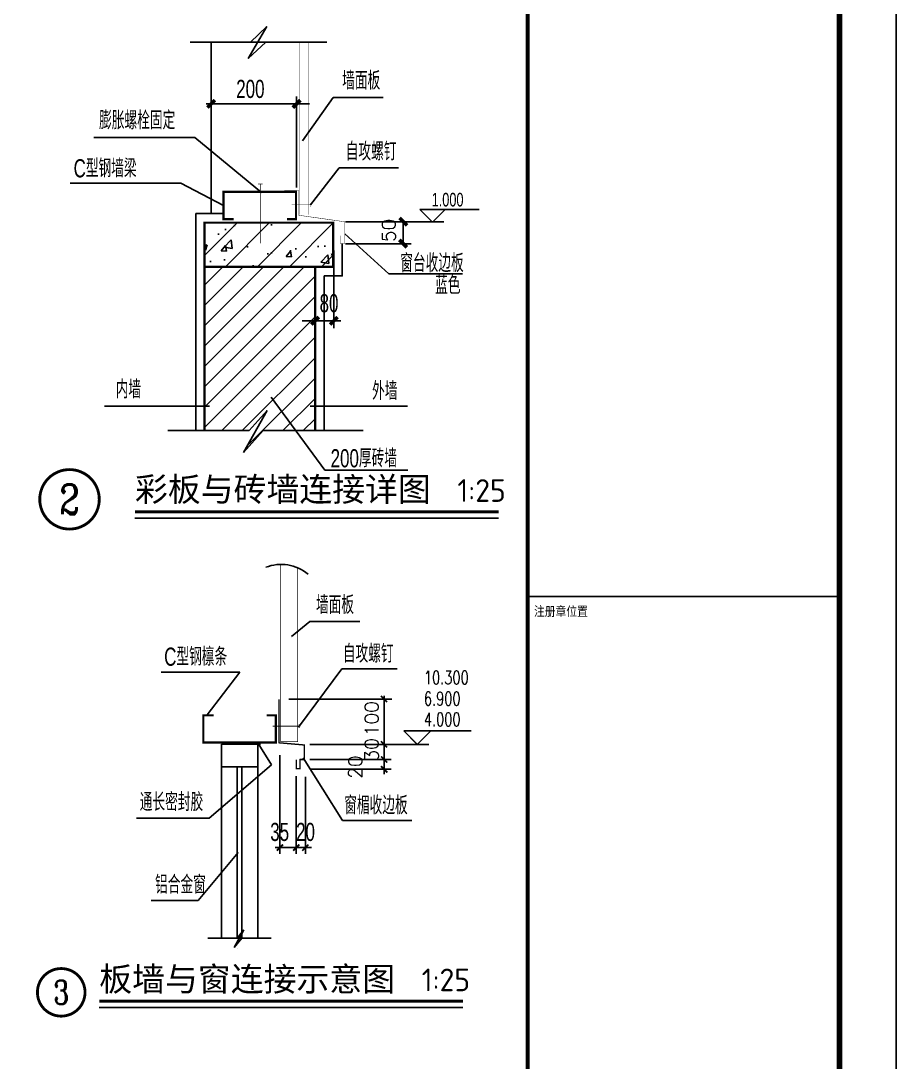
# Model space of a CAD drawing. Extents: x -21908402 to 2288787, y 79687 to 5079726.
# Drawn here: x 2233002 to 2263887, y 139991 to 176743 of the extents above; entities that cross this region are included whole.
import ezdxf
from ezdxf.enums import TextEntityAlignment as Align

# ---------------------------------------------------------------- set-up
doc = ezdxf.new("R2010")
doc.units = 0
doc.header["$LTSCALE"] = 1000
doc.layers.get('0').update_dxf_attribs({"linetype": 'CONTINUOUS'})
for name, color, linetype in [('3', 123, 'CONTINUOUS'), ('DIM_ELEV', 3, 'CONTINUOUS'), ('DIM_IDEN', 3, 'CONTINUOUS'), ('DIM_SYMB', 3, 'CONTINUOUS'), ('PP-PM-TK', 7, 'CONTINUOUS'), ('PUB_TEXT', 7, 'CONTINUOUS'), ('PUB_TITLE', 4, 'CONTINUOUS'), ('填充', 8, 'CONTINUOUS')]:
    doc.layers.add(name, color=color, linetype=linetype)
doc.styles.add('_TCH_DIM', font='SIMPLEX', dxfattribs={"bigfont": 'GBCBIG'})
doc.styles.add('_TCH_LABEL', font='COMPLEX', dxfattribs={"bigfont": 'GBCBIG'})
doc.styles.add('CHIN-1', font='')
doc.styles.add('SM', font='SIM08', dxfattribs={"width": 0.7, "height": 5, "bigfont": 'HZTXT'})
doc.styles.get("Standard").update_dxf_attribs({"font": 'tssdeng.shx', "width": 0.7, "bigfont": 'hztxt.shx'})
doc.styles.add('TQ', font='txt.shx', dxfattribs={"width": 0.8, "bigfont": 'hztxt.shx'})
doc.styles.get('CHIN-1').set_extended_font_data('SimSun')

# ---------------------------------------------------------------- blocks, each defined once
blk = doc.blocks.new('TKL')
at = {"layer": 'PP-PM-TK', "color": 4}
blk.add_line((2296643, 507447), (2307643, 507447), dxfattribs=at)
at = {"layer": 'PP-PM-TK', "color": 4, "const_width": 140}
blk.add_lwpolyline([(2296643, 547507), (2296643, 432707)], dxfattribs=at)
at = {"layer": 'PUB_TEXT', "color": 2, "style": 'TQ'}
blk.add_text('注册章位置', height=380, dxfattribs=at).set_placement((2296865, 506721))
blk = doc.blocks.new('B')
at = {"layer": '填充'}
h = blk.add_hatch(dxfattribs=at)
h.set_pattern_fill('钢筋混凝土', color=6, scale=200, style=0)
h.set_pattern_definition([(45, (0, 0), (-353.55339, 353.55339), []), (50, (0, 0), (1434.52037, -125.50427), [150, -1650]), (355, (0, 0), (-277.5027, 1504.3843), [120, -1320]), (100.4514, (119.5, -10.5), (1157.01876, 1378.8791), [127.4804, -1402.2842]), (46.1842, (0, 400), (2134.4821, -331.038), [225, -2475]), (96.6356, (177.9, 372.4), (1869.3254, 1948.2357), [191.2206, -2103.426]), (351.1842, (0, 400), (1869.3239, 1948.2372), [180, -1980]), (21, (200, 300), (1193.8141, -805.2378), [150, -1650]), (326, (200, 300), (486.6307, 1450.3001), [120, -1320]), (71.4514, (299.5, 232.9), (1680.44526, 645.061), [127.4804, -1402.2842]), (37.5, (0, 0), (24.31971, 665.78771), [0, -1304, 0, -1340, 0, -1325]), (7.5, (0, 0), (526.13907, 788.82342), [0, -764, 0, -1274, 0, -505]), (327.5, (-446, 0), (1067.64487, -45.10974), [0, -500, 0, -1560, 0, -2070]), (317.5, (-646, 0), (1166.37234, 200.20996), [0, -650, 0, -1036, 0, -1470])])
h.paths.add_polyline_path([(963356, -2486947), (960515, -2486947), (960515, -2487919), (963356, -2487919)])
at = {"layer": '3', "color": 6}
for p, q in [((961478, -2483326, 0), (961893, -2482616, 0)), ((961893, -2482616, 0), (961530, -2482963, 0)), ((960197, -2482963, 0), (963218, -2482963, 0)), ((960667, -2482963, 0), (960667, -2486747, 0)), ((961478, -2483326, 0), (961871, -2482963, 0)), ((962548, -2484162, 0), (962548, -2486174, 0)), ((962675, -2485145, 0), (963358, -2484188, 0)), ((963358, -2484188, 0), (964456, -2484188, 0)), ((960552, -2484326, 0), (962829, -2484326, 0)), ((958072, -2485069, 0), (960301, -2485069, 0)), ((961772, -2486284, 0), (960301, -2485069, 0)), ((962852, -2486556, 0), (963484, -2485739, 0)), ((963484, -2485739, 0), (964793, -2485739, 0)), ((959994, -2486074, 0), (957551, -2486074, 0)), ((960935, -2486569, 0), (959994, -2486074, 0)), ((960329, -2486747, 0), (960928, -2486747, 0)), ((960329, -2486747, 0), (960329, -2491536, 0)), ((966572, -2486654, 0), (965266, -2486654, 0)), ((965266, -2486654, 0), (965545, -2486934, 0)), ((965545, -2486934, 0), (965824, -2486654, 0)), ((963630, -2486932, 0), (965793, -2486932, 0)), ((964898, -2487409, 0), (964898, -2486932, 0)), ((964583, -2488077, 0), (963609, -2487195, 0)), ((963626, -2487411, 0), (965072, -2487411, 0)), ((963370, -2487565, 0), (963370, -2489278, 0)), ((960515, -2488326, 0), (960920, -2487921, 0)), ((960515, -2488775, 0), (961369, -2487921, 0)), ((960515, -2489224, 0), (961818, -2487921, 0)), ((960515, -2489673, 0), (962267, -2487921, 0)), ((962956, -2487921, 0), (960515, -2487921, 0)), ((960515, -2490122, 0), (962686, -2487951, 0)), ((962686, -2487951, 0), (962716, -2487921, 0)), ((960515, -2490571, 0), (962956, -2488130, 0)), ((963157, -2488121, 0), (963157, -2491536, 0)), ((966207, -2488077, 0), (964583, -2488077, 0)), ((960515, -2491020, 0), (962956, -2488579, 0)), ((960515, -2491469, 0), (962956, -2489028, 0)), ((962671, -2489111, 0), (963522, -2489111, 0)), ((960897, -2491536, 0), (962956, -2489477, 0)), ((961346, -2491536, 0), (962956, -2489926, 0)), ((961458, -2491873, 0), (962956, -2490375, 0)), ((961987, -2490800, 0), (963170, -2492409, 0)), ((962244, -2491536, 0), (962956, -2490824, 0)), ((958312, -2490995, 0), (960628, -2490995, 0)), ((961898, -2491089, 0), (961376, -2492019, 0)), ((961502, -2491536, 0), (961898, -2491089, 0)), ((962844, -2490995, 0), (964994, -2490995, 0)), ((962693, -2491536, 0), (962956, -2491273, 0)), ((959711, -2491536, 0), (961502, -2491536, 0)), ((961376, -2492019, 0), (961813, -2491536, 0)), ((961813, -2491536, 0), (964019, -2491536, 0)), ((964998, -2492409, 0), (963170, -2492409, 0))]:
    blk.add_line(p, q, dxfattribs=at)
at = {"layer": '3', "color": 6, "elevation": 0}
for points, const_width in [([(962619, -2482958), (962619, -2486770)], 10), ([(962805, -2482958), (962805, -2486770)], 10), ([(960582, -2484409), (960748, -2484243)], 80), ([(962465, -2484409), (962631, -2484243)], 80), ([(961696, -2486094), (961801, -2486094)], 20), ([(961749, -2487405), (961749, -2486094)], 20), ([(961135, -2486894), (961135, -2486869), (960935, -2486869), (960935, -2486269), (962535, -2486269), (962535, -2486869), (962335, -2486869)], 50), ([(962589, -2486228), (962276, -2486228)], 10), ([(962589, -2486783), (962589, -2486228)], 10), ([(962855, -2486556), (962438, -2486554)], 10), ([(962855, -2486599), (962855, -2486511)], 10), ([(962589, -2486783), (963613, -2486928)], 10), ([(964985, -2487008), (964819, -2486842)], 80), ([(960515, -2486947), (960515, -2491536)], 50), ([(960515, -2486947), (962972, -2486947)], 40), ([(962956, -2486947), (963356, -2486947), (963356, -2487919)], 50), ([(963613, -2487408), (963613, -2486928)], 10), ([(963508, -2487409), (963508, -2487232)], 10), ([(964981, -2487492), (964815, -2487326)], 80), ([(963617, -2487406), (963508, -2487406)], 10), ([(962956, -2487919), (962956, -2491536)], 50), ([(962956, -2487919), (963356, -2487919)], 50), ([(962873, -2489194), (963039, -2489028)], 80), ([(963287, -2489194), (963453, -2489028)], 80)]:
    blk.add_lwpolyline(points, dxfattribs=dict(at, const_width=const_width))
at = {"layer": '3', "color": 6, "const_width": 50, "elevation": 0}
blk.add_lwpolyline([(960515, -2486947), (963356, -2486947), (963356, -2487919), (960515, -2487919)], close=True, dxfattribs=at)
at = {"layer": '3', "color": 6, "elevation": 0}
blk.add_lwpolyline([(963157, -2488121), (963556, -2488121), (963556, -2487406)], dxfattribs=at)
at = {"layer": 'DIM_SYMB', "const_width": 70}
blk.add_lwpolyline([(958983, -2493327), (967004, -2493327)], dxfattribs=at)
at = {"layer": 'DIM_SYMB'}
blk.add_lwpolyline([(958983, -2493467), (967004, -2493467)], dxfattribs=at)
at = {"layer": '3', "color": 6, "style": 'SM', "width": 0.7}
for s, height, p in [('墙面板', 400, (963553, -2484012, 0)), ('200', 400, (961216, -2484196, 0)), ('膨胀螺栓固定', 400, (958192, -2484889, 0)), ('自攻螺钉', 400, (963631, -2485577, 0)), ('C型钢墙梁', 400, (957629, -2485948, 0)), ('1.000', 300, (965527, -2486590, 0)), ('窗台收边板', 400, (964834, -2488039, 0)), ('蓝色', 400, (965604, -2488525, 0)), ('80', 400, (963055, -2488924, 0)), ('内墙', 400, (958557, -2490825, 0)), ('外墙', 400, (964214, -2490860, 0)), ('200厚砖墙', 400, (963298, -2492345, 0))]:
    blk.add_text(s, height=height, dxfattribs=at).set_placement(p)
at = {"layer": '3', "color": 6, "style": '_TCH_DIM'}
blk.add_text('50', height=300, rotation=90, dxfattribs=at).set_placement((964732, -2487374, 0))
at = {"layer": 'PUB_TEXT', "style": 'CHIN-1'}
blk.add_text('彩板与砖墙连接详图', height=531.6, dxfattribs=at).set_placement((958983, -2493095))
at = {"layer": 'PUB_TEXT'}
blk.add_text('1:25', height=500, dxfattribs=at).set_placement((966095, -2493107))
blk = doc.blocks.new('C')
at = {"layer": '3', "color": 6}
for p, q in [((971817, -2485250), (972223, -2484921)), ((972223, -2484921), (973319, -2484921)), ((970673, -2486042), (968939, -2486042)), ((969957, -2486979), (970673, -2486042)), ((971970, -2487252), (972926, -2485965)), ((972926, -2485965), (974149, -2485965)), ((973860, -2488292), (973860, -2486561)), ((971757, -2486635), (974026, -2486635)), ((974334, -2487380), (974591, -2487636)), ((970269, -2491904), (970269, -2487629)), ((970269, -2487629), (971069, -2487629)), ((971065, -2487629), (971095, -2487605)), ((971088, -2487657), (971065, -2487627)), ((971068, -2487633), (971098, -2487609)), ((971092, -2487654), (971069, -2487624)), ((971069, -2491904), (971069, -2487629)), ((971071, -2487637), (971101, -2487613)), ((971096, -2487651), (971073, -2487621)), ((971074, -2487640), (971104, -2487617)), ((971100, -2487648), (971077, -2487618)), ((971077, -2487644), (971108, -2487621)), ((971080, -2487648), (971111, -2487625)), ((971104, -2487645), (971081, -2487615)), ((971083, -2487652), (971114, -2487629)), ((971108, -2487642), (971085, -2487612)), ((971086, -2487656), (971117, -2487633)), ((971112, -2487639), (971089, -2487609)), ((971092, -2487631), (971375, -2488081)), ((971116, -2487636), (971093, -2487606)), ((972220, -2487635), (974847, -2487635)), ((971555, -2490046), (971555, -2487872)), ((971999, -2487967), (972099, -2487967)), ((972943, -2489314), (972075, -2487927)), ((972220, -2487967), (974013, -2487967)), ((969997, -2489262), (971375, -2488081)), ((970269, -2488129), (971069, -2488129)), ((970269, -2488129), (971069, -2488129)), ((970619, -2491904), (970619, -2488129)), ((970719, -2491904), (970719, -2488129)), ((972220, -2488182), (974013, -2488182)), ((971921, -2490046), (971921, -2488331)), ((972121, -2490046), (972121, -2488345)), ((968393, -2489262), (969997, -2489262)), ((974468, -2489314), (972943, -2489314)), ((970635, -2490021), (969753, -2491079)), ((971457, -2489909), (972259, -2489909)), ((969753, -2491079), (968721, -2491079)), ((970760, -2491724), (970552, -2492113)), ((970619, -2491904), (970760, -2491724)), ((969966, -2491904), (971363, -2491904)), ((970552, -2492113), (970719, -2491904))]:
    blk.add_line(p, q, dxfattribs=at)
at = {"layer": '3'}
blk.add_line((970619, -2492134), (970619, -2492134), dxfattribs=at)
at = {"layer": '3', "color": 6}
for points, const_width in [([(971577, -2487577), (971577, -2483662)], 10), ([(971577, -2487573), (971951, -2487573), (971951, -2483736)], 10), ([(973925, -2486700), (973788, -2486563)], 40), ([(971537, -2486635), (971538, -2487611)], 30), ([(970070, -2486966), (970070, -2486991), (969870, -2486991), (969870, -2487591), (971470, -2487591), (971470, -2486991), (971270, -2486991)], 50), ([(971401, -2487230), (972007, -2487230)], 20), ([(971985, -2487187), (971985, -2487273)], 20), ([(971530, -2487596), (972106, -2487646)], 30), ([(972082, -2487645), (972101, -2487645), (972101, -2487967), (972001, -2487967), (972001, -2488166), (971925, -2488166), (971925, -2487969)], 30), ([(973925, -2487700), (973788, -2487563)], 40), ([(973927, -2488034), (973790, -2487896)], 40), ([(973927, -2488252), (973790, -2488115)], 40), ([(971489, -2489978), (971626, -2489841)], 40), ([(971852, -2489978), (971989, -2489841)], 40), ([(972052, -2489978), (972189, -2489841)], 40)]:
    blk.add_lwpolyline(points, dxfattribs=dict(at, const_width=const_width))
for centre, radius, start, end in [((971586, -2484612), 950, 50.903, 111.0134), ((971092, -2487631), 26.9, 352.9438, 345.4836)]:
    blk.add_arc(centre, radius, start, end, dxfattribs=at)
at = {"layer": 'DIM_ELEV', "color": 6}
for p, q in [((974590, -2487635), (974290, -2487335)), ((974290, -2487335), (975775, -2487335)), ((974590, -2487635), (974890, -2487335))]:
    blk.add_line(p, q, dxfattribs=at)
at = {"layer": 'DIM_SYMB', "const_width": 70}
blk.add_lwpolyline([(967574, -2493298), (975596, -2493298)], dxfattribs=at)
at = {"layer": 'DIM_SYMB'}
blk.add_lwpolyline([(967574, -2493438), (975596, -2493438)], dxfattribs=at)
at = {"layer": '3', "color": 6, "style": 'SM', "width": 0.7}
for s, p in [('墙面板', (972354, -2484753)), ('C型钢檩条', (969006, -2485897)), ('自攻螺钉', (972948, -2485830)), ('通长密封胶', (968468, -2489104)), ('窗楣收边板', (972978, -2489176)), ('35', (971346, -2489763)), ('20', (971916, -2489763)), ('铝合金窗', (968806, -2490927))]:
    blk.add_text(s, height=400, dxfattribs=at).set_placement(p)
at = {"layer": '3', "color": 6, "style": '_TCH_DIM'}
for s, p in [('100', (973731, -2487451)), ('30', (973731, -2488008)), ('20', (973373, -2488389))]:
    blk.add_text(s, height=300, rotation=90, dxfattribs=at).set_placement(p)
at = {"layer": 'PUB_TEXT', "color": 6, "style": '_TCH_DIM', "width": 0.705882}
for s, p in [('10.300', (974735, -2486306)), ('6.900', (974735, -2486771)), ('4.000', (974735, -2487230))]:
    blk.add_text(s, height=297.5, dxfattribs=at).set_placement(p)
at = {"layer": 'PUB_TEXT', "style": 'CHIN-1'}
blk.add_text('板墙与窗连接示意图', height=531.6, dxfattribs=at).set_placement((967574, -2493075))
at = {"layer": 'PUB_TEXT'}
blk.add_text('1:25', height=500, dxfattribs=at).set_placement((974687, -2493078))

msp = doc.modelspace()

# ---------------------------------------------------------------- linework, layer by layer
at = {"layer": 'DIM_IDEN', "const_width": 100}
for points in [[(2235769.4, 159855.1, 1), (2233669.4, 159855.1, 1)], [(2235267.5, 142456.1, 1), (2233587.5, 142456.1, 1)]]:
    msp.add_lwpolyline(points, format="xyb", close=True, dxfattribs=at)
at = {"layer": 'PUB_TITLE'}
msp.add_lwpolyline([(2095686.8, 79687.5), (2263886.8, 79687.5), (2263886.8, 198487.5), (2095686.8, 198487.5)], close=True, dxfattribs=at)
at = {"layer": 'PUB_TITLE', "const_width": 200}
msp.add_lwpolyline([(2100686.8, 81687.5), (2261886.8, 81687.5), (2261886.8, 196487.5), (2100686.8, 196487.5)], close=True, dxfattribs=at)

# ---------------------------------------------------------------- block references
msp.add_blockref('TKL', (-45755.9, -351019.2))
at = {"xscale": 1.599599999026395, "yscale": 1.599600000248756, "zscale": 1.599599999994181}
for name, p in [('B', (703040.1, 4147740.2, 0)), ('C', (688036.7, 4130423))]:
    msp.add_blockref(name, p, dxfattribs=at)

# ---------------------------------------------------------------- texts
at = {"layer": 'PUB_TEXT', "style": '_TCH_LABEL'}
for s, height, p, p2 in [('2', 1048.4, (2234369.9, 159330.9), (2235068.8, 159330.9)), ('3', 838.7, (2234147.9, 142036.8), (2234707.1, 142036.8))]:
    msp.add_text(s, height=height, dxfattribs=at).set_placement(p, p2, align=Align.FIT)

doc.saveas('drawing.dxf')
